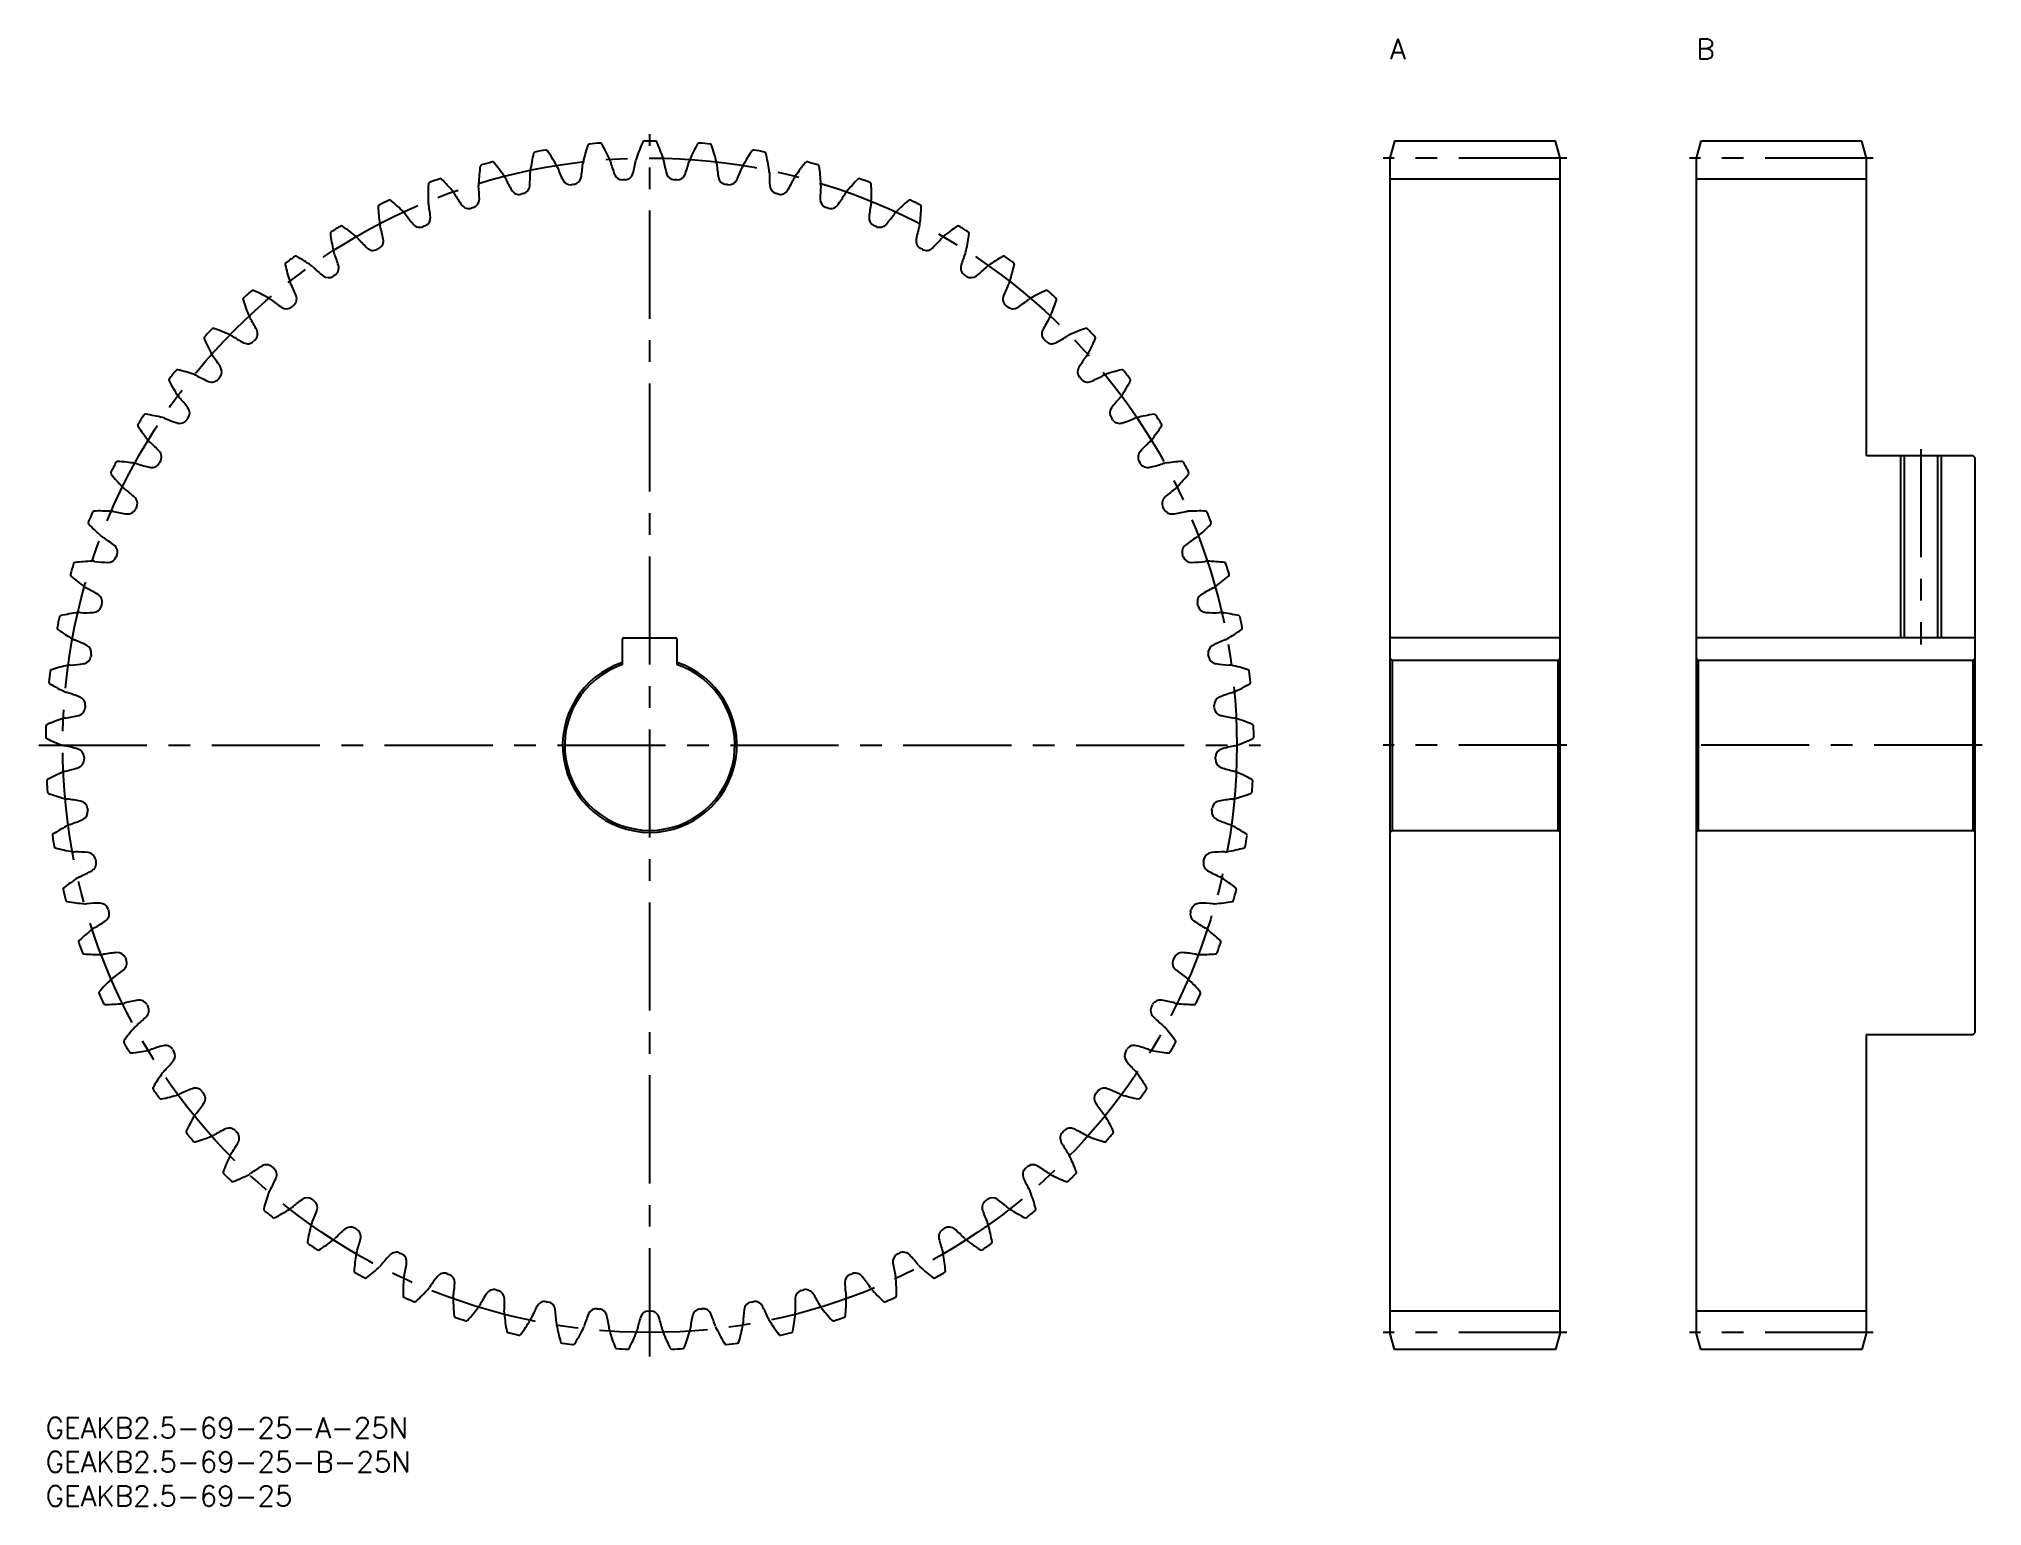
# Model space of a CAD drawing. Extents: x -1 to 284, y -13 to 202.
import ezdxf

# ---------------------------------------------------------------- set-up
doc = ezdxf.new("R2010")
doc.units = 0
doc.header["$LTSCALE"] = 0.5
doc.linetypes.add('CENTER', pattern=[50.8, 31.75, -6.35, 6.35, -6.35])
for name, color, linetype in [('MSM_CENTER', 1, 'CENTER'), ('MSM_CONTINUOUS', 7, 'CONTINUOUS'), ('MSM_NARROW', 5, 'CONTINUOUS'), ('MSM_PART_NUMBER', 7, 'CONTINUOUS')]:
    doc.layers.add(name, color=color, linetype=linetype)
doc.styles.get("Standard").update_dxf_attribs({"font": 'txt.shx', "height": 1, "bigfont": 'bigfont.shx'})

# ---------------------------------------------------------------- blocks, each defined once
blk = doc.blocks.new('*U2')
at = {"layer": 'MSM_PART_NUMBER'}
blk.add_text('GEAKB2.5-69-25-A-25N', height=3, dxfattribs=at).set_placement((0, -3))
blk = doc.blocks.new('*U3')
at = {"layer": 'MSM_PART_NUMBER'}
blk.add_text('GEAKB2.5-69-25-B-25N', height=3, dxfattribs=at).set_placement((0, -8))
blk = doc.blocks.new('*U4')
at = {"layer": 'MSM_PART_NUMBER'}
blk.add_text('GEAKB2.5-69-25', height=3, dxfattribs=at).set_placement((0, -13))
blk = doc.blocks.new('*U5')
at = {"layer": 'MSM_PART_NUMBER'}
blk.add_text('B', height=3, dxfattribs=at).set_placement((242.5, 199.5))
blk = doc.blocks.new('*U6')
at = {"layer": 'MSM_PART_NUMBER'}
blk.add_text('A', height=3, dxfattribs=at).set_placement((197.5, 199.5))

msp = doc.modelspace()

# ---------------------------------------------------------------- linework, layer by layer
at = {"layer": 'MSM_CENTER'}
for p, q in [((88.75, 9), (88.75, 188.5)), ((223.5, 185), (196.5, 185)), ((268.5, 185), (241.5, 185)), ((275.5, 142.25), (275.5, 113.55)), ((-1, 98.75), (178.5, 98.75)), ((223.5, 98.75), (196.5, 98.75)), ((284.5, 98.75), (241.5, 98.75)), ((223.5, 12.5), (196.5, 12.5)), ((268.5, 12.5), (241.5, 12.5))]:
    msp.add_line(p, q, dxfattribs=at)
msp.add_circle((88.75, 98.75), 86.25, dxfattribs=at)
at = {"layer": 'MSM_CONTINUOUS'}
for p, q in [((198.17, 187.5), (197.5, 185)), ((221.83, 187.5), (198.17, 187.5)), ((222.5, 185), (221.83, 187.5)), ((243.17, 187.5), (242.5, 185)), ((266.83, 187.5), (243.17, 187.5)), ((267.5, 185), (266.83, 187.5)), ((197.5, 185), (197.5, 12.5)), ((222.5, 12.5), (222.5, 185)), ((242.5, 185), (242.5, 12.5)), ((267.5, 141.25), (267.5, 185)), ((222.5, 181.88), (197.5, 181.88)), ((267.5, 181.88), (242.5, 181.88)), ((283.2, 141.25), (267.5, 141.25)), ((273.04, 141.25), (273.04, 114.55)), ((277.96, 141.25), (277.96, 114.55)), ((283.5, 140.95), (283.2, 141.25)), ((283.5, 56.55), (283.5, 140.95)), ((84.75, 110.59), (84.75, 114.35)), ((84.95, 114.55), (92.55, 114.55)), ((92.75, 114.35), (92.75, 110.59)), ((222.5, 114.55), (197.5, 114.55)), ((283.5, 114.55), (242.5, 114.55)), ((197.8, 111.25), (197.5, 111.55)), ((222.5, 111.55), (222.2, 111.25)), ((242.8, 111.25), (242.5, 111.55)), ((283.5, 111.55), (283.2, 111.25)), ((197.8, 111.25), (222.2, 111.25)), ((197.8, 111.25), (197.8, 86.25)), ((222.2, 86.25), (222.2, 111.25)), ((242.8, 111.25), (283.2, 111.25)), ((242.8, 111.25), (242.8, 86.25)), ((283.2, 86.25), (283.2, 111.25)), ((197.8, 86.25), (197.5, 85.95)), ((197.8, 86.25), (222.2, 86.25)), ((222.5, 85.95), (222.2, 86.25)), ((242.8, 86.25), (242.5, 85.95)), ((242.8, 86.25), (283.2, 86.25)), ((283.5, 85.95), (283.2, 86.25)), ((267.5, 12.5), (267.5, 56.25)), ((267.5, 56.25), (283.2, 56.25)), ((283.2, 56.25), (283.5, 56.55)), ((222.5, 15.62), (197.5, 15.62)), ((267.5, 15.62), (242.5, 15.62)), ((198.17, 10), (197.5, 12.5)), ((222.5, 12.5), (221.83, 10)), ((243.17, 10), (242.5, 12.5)), ((267.5, 12.5), (266.83, 10)), ((221.83, 10), (198.17, 10)), ((266.83, 10), (243.17, 10))]:
    msp.add_line(p, q, dxfattribs=at)
for centre, radius, start, end in [((98.52, 179.23), 27.6, 166.4546, 171.7391), ((71.93, 185.64), 0.25, 100.9585, 166.4546), ((88.75, 98.75), 88.75, 99.911, 100.9585), ((73.52, 185.93), 0.25, 34.4148, 99.911), ((50.95, 170.47), 27.6, 29.1304, 34.4149), ((105.79, 178.01), 27.6, 161.2373, 166.5217), ((79.9, 186.81), 0.25, 95.7411, 161.2373), ((88.75, 98.75), 88.75, 94.6936, 95.7411), ((81.51, 186.95), 0.25, 29.1975, 94.6936), ((57.63, 173.61), 27.6, 23.913, 29.1975), ((112.93, 176.13), 27.6, 156.0199, 161.3043), ((87.94, 187.25), 0.25, 90.5237, 156.0199), ((88.75, 98.75), 88.75, 89.4763, 90.5237), ((89.56, 187.25), 0.25, 23.98, 89.4763), ((64.57, 176.13), 27.6, 18.6957, 23.9801), ((119.87, 173.61), 27.6, 150.8025, 156.087), ((95.99, 186.95), 0.25, 85.3064, 150.8024), ((88.75, 98.75), 88.75, 84.2589, 85.3064), ((97.6, 186.81), 0.25, 18.7627, 84.2589), ((71.71, 178.01), 27.6, 13.4783, 18.7627), ((126.55, 170.47), 27.6, 145.5851, 150.8696), ((103.98, 185.93), 0.25, 80.089, 145.585), ((88.75, 98.75), 88.75, 79.0415, 80.089), ((105.57, 185.64), 0.25, 13.5452, 79.0415), ((78.98, 179.23), 27.6, 8.2609, 13.5454), ((91.16, 179.79), 27.6, 171.672, 176.9565), ((64.1, 183.75), 0.25, 106.1759, 171.672), ((88.75, 98.75), 88.75, 105.1284, 106.1759), ((65.65, 184.18), 0.25, 39.6323, 105.1285), ((44.59, 166.74), 27.6, 34.3478, 39.6323), ((48.18, 182.64), 23, 355.65, 0.5978), ((73.25, 182.9), 2.07, 171.7391, 180.64), ((73.25, 182.9), 2.07, 20.2296, 29.1304), ((96.77, 191.58), 23, 200.2718, 205.2196), ((55.98, 185.98), 23, 350.4326, 355.3804), ((80.97, 183.96), 2.07, 166.5217, 175.4226), ((80.97, 183.96), 2.07, 15.0122, 23.9131), ((105.18, 190.47), 23, 195.0544, 200.0022), ((85.08, 183.04), 1.25, 272.496, 345.2152), ((64.05, 188.6), 23, 345.2152, 350.163), ((88.75, 184.31), 2.07, 161.3043, 170.2052), ((88.75, 184.31), 2.07, 9.7948, 18.6957), ((113.45, 188.6), 23, 189.837, 194.7848), ((92.42, 183.04), 1.25, 194.7848, 267.504), ((72.32, 190.47), 23, 339.9978, 344.9456), ((96.53, 183.96), 2.07, 156.0869, 164.9878), ((96.53, 183.96), 2.07, 4.5774, 13.4783), ((121.52, 185.98), 23, 184.6196, 189.5674), ((80.73, 191.58), 23, 334.7804, 339.7282), ((104.25, 182.9), 2.07, 150.8695, 159.7704), ((104.25, 182.9), 2.07, 359.36, 8.2609), ((129.32, 182.64), 23, 179.4022, 184.35), ((132.91, 166.74), 27.6, 140.3677, 145.6522), ((111.85, 184.18), 0.25, 74.8716, 140.3677), ((88.75, 98.75), 88.75, 73.8241, 74.8716), ((113.4, 183.75), 0.25, 8.328, 73.8241), ((86.34, 179.79), 27.6, 3.0435, 8.328), ((83.78, 179.67), 27.6, 176.8894, 182.1739), ((56.47, 181.15), 0.25, 111.3933, 176.8894), ((88.75, 98.75), 88.75, 110.3458, 111.3933), ((57.98, 181.73), 0.25, 44.8497, 110.3458), ((38.59, 162.44), 27.6, 39.5652, 44.8497), ((58.27, 178.7), 2.07, 30.6643, 39.5652), ((65.67, 181.14), 2.07, 176.9565, 185.8574), ((40.72, 178.6), 23, 0.8674, 5.8152), ((65.67, 181.14), 2.07, 25.447, 34.3478), ((88.3, 191.93), 23, 205.4891, 210.437), ((69.55, 180.91), 1.25, 210.437, 283.1562), ((69.87, 180.99), 1.25, 282.9308, 355.65), ((77.1, 182.32), 1.25, 205.2196, 277.9388), ((88.75, 98.75), 83.13, 97.7134, 97.9388), ((77.43, 182.36), 1.25, 277.7134, 350.4326), ((84.74, 183.03), 1.25, 200.0022, 272.7214), ((88.75, 98.75), 83.13, 92.496, 92.7214), ((88.75, 98.75), 83.13, 87.2786, 87.504), ((92.76, 183.03), 1.25, 267.2786, 339.9978), ((100.07, 182.36), 1.25, 189.5674, 262.2866), ((88.75, 98.75), 83.13, 82.0612, 82.2866), ((100.4, 182.32), 1.25, 262.0612, 334.7804), ((107.63, 180.99), 1.25, 184.35, 257.0693), ((107.95, 180.91), 1.25, 256.8438, 329.563), ((89.2, 191.93), 23, 329.563, 334.5109), ((111.83, 181.14), 2.07, 145.6522, 154.553), ((136.78, 178.6), 23, 174.1848, 179.1326), ((111.83, 181.14), 2.07, 354.1426, 3.0435), ((119.23, 178.7), 2.07, 140.4348, 149.3357), ((138.91, 162.44), 27.6, 135.1503, 140.4348), ((119.52, 181.73), 0.25, 69.6542, 135.1503), ((88.75, 98.75), 88.75, 68.6067, 69.6542), ((121.03, 181.15), 0.25, 3.1106, 68.6068), ((93.72, 179.67), 27.6, 357.8261, 3.1106), ((49.11, 177.88), 0.25, 116.6107, 182.1068), ((76.44, 178.88), 27.6, 182.1068, 187.3913), ((88.75, 98.75), 88.75, 115.5632, 116.6107), ((50.56, 178.59), 0.25, 50.067, 115.5632), ((33.01, 157.61), 27.6, 44.7826, 50.0671), ((51.12, 175.6), 2.07, 35.8817, 44.7826), ((58.27, 178.7), 2.07, 182.1739, 191.0748), ((33.66, 173.9), 23, 6.0848, 11.0326), ((79.83, 191.5), 23, 210.7065, 215.6544), ((62.15, 178.82), 1.25, 215.6543, 288.3736), ((88.75, 98.75), 83.13, 108.1481, 108.3736), ((62.47, 178.93), 1.25, 288.1481, 0.8674), ((88.75, 98.75), 83.13, 102.9307, 103.1562), ((88.75, 98.75), 83.13, 76.8438, 77.0693), ((115.03, 178.93), 1.25, 179.1326, 251.8519), ((88.75, 98.75), 83.13, 71.6264, 71.8519), ((115.35, 178.82), 1.25, 251.6264, 324.3456), ((97.67, 191.5), 23, 324.3456, 329.2935), ((143.84, 173.9), 23, 168.9674, 173.9152), ((119.23, 178.7), 2.07, 348.9252, 357.8261), ((126.38, 175.6), 2.07, 135.2174, 144.1183), ((144.49, 157.61), 27.6, 129.9329, 135.2174), ((126.94, 178.59), 0.25, 64.4368, 129.9329), ((88.75, 98.75), 88.75, 63.3893, 64.4368), ((101.06, 178.88), 27.6, 352.6087, 357.8932), ((128.39, 177.88), 0.25, 357.8932, 63.3894), ((42.08, 173.94), 0.25, 121.8281, 187.3242), ((88.75, 98.75), 88.75, 120.7806, 121.8281), ((43.46, 174.78), 0.25, 55.2845, 120.7806), ((27.88, 152.3), 27.6, 50, 55.2845), ((51.12, 175.6), 2.07, 187.3913, 196.2922), ((27.05, 168.58), 23, 11.3022, 16.25), ((71.43, 190.31), 23, 215.9239, 220.8717), ((54.98, 176.07), 1.25, 220.8717, 293.591), ((88.75, 98.75), 83.13, 113.3655, 113.591), ((55.29, 176.21), 1.25, 293.3655, 6.0848), ((122.21, 176.21), 1.25, 173.9152, 246.6345), ((88.75, 98.75), 83.13, 66.409, 66.6345), ((122.52, 176.07), 1.25, 246.409, 319.1283), ((106.07, 190.31), 23, 319.1283, 324.0761), ((150.45, 168.58), 23, 163.75, 168.6978), ((126.38, 175.6), 2.07, 343.7078, 352.6087), ((149.62, 152.3), 27.6, 124.7155, 130), ((134.04, 174.78), 0.25, 59.2194, 124.7155), ((88.75, 98.75), 88.75, 58.1719, 59.2194), ((135.42, 173.94), 0.25, 352.6758, 58.172), ((69.2, 177.43), 27.6, 187.3242, 192.6087), ((44.29, 171.86), 2.07, 192.6087, 201.5096), ((44.29, 171.86), 2.07, 41.0991, 50), ((63.18, 188.35), 23, 221.1413, 226.0891), ((48.09, 172.68), 1.25, 226.0891, 298.8084), ((88.75, 98.75), 83.13, 118.5829, 118.8084), ((48.38, 172.84), 1.25, 298.5829, 11.3021), ((129.12, 172.84), 1.25, 168.6978, 241.4171), ((88.75, 98.75), 83.13, 61.1916, 61.4171), ((129.41, 172.68), 1.25, 241.1916, 313.9108), ((114.32, 188.35), 23, 313.9109, 318.8587), ((133.21, 171.86), 2.07, 130, 138.9009), ((133.21, 171.86), 2.07, 338.4904, 347.3913), ((108.3, 177.43), 27.6, 347.3913, 352.6758), ((35.43, 169.39), 0.25, 127.0455, 192.5416), ((62.13, 175.33), 27.6, 192.5416, 197.8261), ((88.75, 98.75), 88.75, 125.998, 127.0455), ((36.73, 170.35), 0.25, 60.5019, 125.998), ((23.27, 146.55), 27.6, 55.2174, 60.5019), ((37.83, 167.51), 2.07, 46.3165, 55.2174), ((55.13, 185.65), 23, 226.3587, 231.3065), ((20.96, 162.68), 23, 16.5196, 21.4674), ((41.81, 168.86), 1.25, 303.8003, 16.5195), ((135.69, 168.86), 1.25, 163.4805, 236.1997), ((156.54, 162.68), 23, 158.5326, 163.4804), ((122.37, 185.65), 23, 308.6935, 313.6413), ((139.67, 167.51), 2.07, 124.7826, 133.6835), ((154.23, 146.55), 27.6, 119.4981, 124.7826), ((140.77, 170.35), 0.25, 54.002, 119.4982), ((88.75, 98.75), 88.75, 52.9545, 54.002), ((115.37, 175.33), 27.6, 342.1739, 347.4584), ((142.07, 169.39), 0.25, 347.4584, 52.9546), ((37.83, 167.51), 2.07, 197.8261, 206.727), ((15.43, 156.25), 23, 21.7369, 26.6848), ((41.54, 168.68), 1.25, 231.3065, 304.0258), ((88.75, 98.75), 83.13, 123.8003, 124.0258), ((88.75, 98.75), 83.13, 55.9742, 56.1997), ((135.96, 168.68), 1.25, 235.9742, 308.6935), ((162.07, 156.25), 23, 153.3152, 158.2631), ((139.67, 167.51), 2.07, 333.273, 342.1739), ((29.23, 164.25), 0.25, 132.2629, 197.759), ((55.28, 172.59), 27.6, 197.759, 203.0435), ((88.75, 98.75), 88.75, 131.2154, 132.2629), ((30.44, 165.32), 0.25, 65.7193, 131.2154), ((19.19, 140.39), 27.6, 60.4348, 65.7193), ((31.79, 162.6), 2.07, 51.5339, 60.4348), ((47.37, 182.24), 23, 231.5761, 236.5239), ((35.37, 164.1), 1.25, 236.5239, 309.2432), ((88.75, 98.75), 83.13, 129.0177, 129.2432), ((35.63, 164.31), 1.25, 309.0177, 21.7369), ((141.87, 164.31), 1.25, 158.2631, 230.9823), ((88.75, 98.75), 83.13, 50.7568, 50.9823), ((142.13, 164.1), 1.25, 230.7568, 303.4761), ((130.13, 182.24), 23, 303.4761, 308.4239), ((145.71, 162.6), 2.07, 119.5652, 128.4661), ((158.31, 140.39), 27.6, 114.2807, 119.5652), ((147.06, 165.32), 0.25, 48.7846, 114.2808), ((88.75, 98.75), 88.75, 47.7371, 48.7846), ((122.22, 172.59), 27.6, 336.9565, 342.241), ((148.27, 164.25), 0.25, 342.241, 47.7372), ((88.75, 98.75), 88.75, 136.4328, 137.4803), ((24.63, 159.74), 0.25, 70.9367, 136.4328), ((15.69, 133.89), 27.6, 65.6522, 70.9367), ((31.79, 162.6), 2.07, 203.0435, 211.9443), ((10.5, 149.34), 23, 26.9543, 31.9022), ((167, 149.34), 23, 148.0978, 153.0457), ((145.71, 162.6), 2.07, 328.0557, 336.9565), ((161.81, 133.89), 27.6, 109.0633, 114.3478), ((152.87, 159.74), 0.25, 43.5672, 109.0634), ((88.75, 98.75), 88.75, 42.5197, 43.5672), ((23.52, 158.56), 0.25, 137.4803, 202.9764), ((48.7, 169.24), 27.6, 202.9764, 208.2609), ((26.22, 157.15), 2.07, 56.7513, 65.6522), ((39.95, 178.13), 23, 236.7935, 241.7413), ((29.65, 158.97), 1.25, 241.7413, 314.4606), ((88.75, 98.75), 83.13, 134.2351, 134.4606), ((29.89, 159.2), 1.25, 314.2351, 26.9543), ((147.61, 159.2), 1.25, 153.0457, 225.7649), ((88.75, 98.75), 83.13, 45.5394, 45.7649), ((147.85, 158.97), 1.25, 225.5394, 298.2587), ((137.55, 178.13), 23, 298.2587, 303.2065), ((151.28, 157.15), 2.07, 114.3478, 123.2487), ((128.8, 169.24), 27.6, 331.7391, 337.0236), ((153.98, 158.56), 0.25, 337.0236, 42.5198), ((26.22, 157.15), 2.07, 208.2609, 217.1617), ((6.23, 142.02), 23, 32.1717, 37.1196), ((24.64, 153.6), 1.25, 319.4525, 32.1717), ((152.86, 153.6), 1.25, 147.8283, 220.5475), ((171.27, 142.02), 23, 142.8804, 147.8283), ((151.28, 157.15), 2.07, 322.8383, 331.7391), ((18.35, 152.38), 0.25, 142.6977, 208.1938), ((42.46, 165.3), 27.6, 208.1938, 213.4783), ((88.75, 98.75), 88.75, 141.6502, 142.6977), ((19.35, 153.66), 0.25, 76.1541, 141.6502), ((12.8, 127.11), 27.6, 70.8696, 76.1541), ((21.17, 151.22), 2.07, 61.9687, 70.8696), ((32.93, 173.36), 23, 242.0109, 246.9587), ((24.42, 153.35), 1.25, 246.9587, 319.6779), ((88.75, 98.75), 83.13, 139.4525, 139.6779), ((88.75, 98.75), 83.13, 40.3221, 40.5475), ((153.08, 153.35), 1.25, 220.3221, 293.0413), ((144.57, 173.36), 23, 293.0413, 297.9891), ((156.33, 151.22), 2.07, 109.1304, 118.0313), ((164.7, 127.11), 27.6, 103.8459, 109.1304), ((135.04, 165.3), 27.6, 326.5217, 331.8062), ((158.15, 153.66), 0.25, 38.3498, 103.846), ((88.75, 98.75), 88.75, 37.3023, 38.3498), ((159.15, 152.38), 0.25, 331.8062, 37.3024), ((21.17, 151.22), 2.07, 213.4783, 222.3791), ((2.63, 134.34), 23, 37.3891, 42.3369), ((174.87, 134.34), 23, 137.6631, 142.6109), ((156.33, 151.22), 2.07, 317.6209, 326.5218), ((13.77, 145.76), 0.25, 147.915, 213.4112), ((88.75, 98.75), 88.75, 146.8676, 147.915), ((36.6, 160.82), 27.6, 213.4112, 218.6957), ((14.64, 147.12), 0.25, 81.3714, 146.8676), ((10.54, 120.08), 27.6, 76.087, 81.3714), ((16.67, 144.86), 2.07, 67.1861, 76.087), ((26.38, 167.98), 23, 247.2283, 252.1761), ((19.72, 147.27), 1.25, 252.1761, 324.8953), ((88.75, 98.75), 83.13, 144.6699, 144.8953), ((19.91, 147.54), 1.25, 324.6699, 37.3891), ((157.59, 147.54), 1.25, 142.6109, 215.3301), ((88.75, 98.75), 83.13, 35.1047, 35.3301), ((157.78, 147.27), 1.25, 215.1047, 287.8239), ((151.12, 167.98), 23, 287.8239, 292.7717), ((160.83, 144.86), 2.07, 103.913, 112.8139), ((166.96, 120.08), 27.6, 98.6286, 103.913), ((140.9, 160.82), 27.6, 321.3043, 326.5888), ((162.86, 147.12), 0.25, 33.1324, 98.6286), ((88.75, 98.75), 88.75, 32.085, 33.1324), ((163.73, 145.76), 0.25, 326.5888, 32.085), ((16.67, 144.86), 2.07, 218.6957, 227.5965), ((-0.25, 126.36), 23, 42.6065, 47.5543), ((177.75, 126.36), 23, 132.4457, 137.3935), ((160.83, 144.86), 2.07, 312.4035, 321.3044), ((88.75, 98.75), 88.75, 152.085, 153.1324), ((10.55, 140.18), 0.25, 86.5888, 152.085), ((8.92, 112.88), 27.6, 81.3043, 86.5888), ((12.78, 138.11), 2.07, 72.4035, 81.3044), ((20.34, 162.02), 23, 252.4457, 257.3935), ((15.6, 140.79), 1.25, 257.3935, 330.1127), ((15.76, 141.08), 1.25, 329.8873, 42.6065), ((88.75, 98.75), 83.13, 149.8873, 150.1127), ((161.74, 141.08), 1.25, 137.3935, 210.1127), ((88.75, 98.75), 83.13, 29.8873, 30.1127), ((161.9, 140.79), 1.25, 209.8873, 282.6065), ((157.16, 162.02), 23, 282.6065, 287.5543), ((164.72, 138.11), 2.07, 98.6956, 107.5965), ((168.58, 112.88), 27.6, 93.4112, 98.6957), ((166.95, 140.18), 0.25, 27.915, 93.4112), ((88.75, 98.75), 88.75, 26.8676, 27.915), ((9.8, 138.75), 0.25, 153.1324, 218.6286), ((31.17, 155.82), 27.6, 218.6286, 223.913), ((146.33, 155.82), 27.6, 316.087, 321.3714), ((167.7, 138.75), 0.25, 321.3713, 26.8676), ((12.78, 138.11), 2.07, 223.913, 232.8139), ((-2.39, 118.15), 23, 47.8239, 52.7717), ((12.22, 134.27), 1.25, 335.1047, 47.8239), ((165.28, 134.27), 1.25, 132.1761, 204.8953), ((179.89, 118.15), 23, 127.2283, 132.1761), ((164.72, 138.11), 2.07, 307.1861, 316.087), ((6.49, 131.4), 0.25, 158.3498, 223.8459), ((88.75, 98.75), 88.75, 157.3023, 158.3498), ((7.1, 132.9), 0.25, 91.8062, 157.3024), ((7.97, 105.56), 27.6, 86.5217, 91.8062), ((9.51, 131.04), 2.07, 77.6209, 86.5218), ((14.87, 155.54), 23, 257.6631, 262.6109), ((12.08, 133.97), 1.25, 262.6109, 335.3301), ((88.75, 98.75), 83.13, 155.1047, 155.3301), ((88.75, 98.75), 83.13, 24.6699, 24.8953), ((165.42, 133.97), 1.25, 204.6699, 277.3891), ((162.63, 155.54), 23, 277.3891, 282.3369), ((167.99, 131.04), 2.07, 93.4782, 102.3791), ((169.53, 105.56), 27.6, 88.1938, 93.4783), ((170.4, 132.9), 0.25, 22.6977, 88.1938), ((88.75, 98.75), 88.75, 21.6502, 22.6977), ((171.01, 131.4), 0.25, 316.1541, 21.6502), ((26.22, 150.35), 27.6, 223.8459, 229.1304), ((9.51, 131.04), 2.07, 229.1304, 238.0313), ((-3.77, 109.78), 23, 53.0413, 57.9891), ((181.27, 109.78), 23, 122.0109, 126.9587), ((167.99, 131.04), 2.07, 301.9687, 310.8696), ((151.28, 150.35), 27.6, 310.8696, 316.1541), ((7.68, 98.19), 27.6, 91.7391, 97.0236), ((6.91, 123.7), 2.07, 82.8383, 91.7391), ((10.02, 148.58), 23, 262.8804, 267.8283), ((9.19, 126.85), 1.25, 267.8283, 340.5475), ((9.3, 127.16), 1.25, 340.3221, 53.0413), ((88.75, 98.75), 83.13, 160.3221, 160.5475), ((168.2, 127.16), 1.25, 126.9587, 199.6779), ((88.75, 98.75), 83.13, 19.4525, 19.6779), ((168.31, 126.85), 1.25, 199.4525, 272.1717), ((167.48, 148.58), 23, 272.1717, 277.1196), ((170.59, 123.7), 2.07, 88.2609, 97.1617), ((169.82, 98.19), 27.6, 82.9764, 88.2609), ((3.87, 123.79), 0.25, 163.5672, 229.0633), ((88.75, 98.75), 88.75, 162.5197, 163.5672), ((21.79, 144.45), 27.6, 229.0633, 234.3478), ((4.34, 125.33), 0.25, 97.0236, 162.5198), ((155.71, 144.45), 27.6, 305.6522, 310.9367), ((173.16, 125.33), 0.25, 17.4803, 82.9764), ((88.75, 98.75), 88.75, 16.4328, 17.4803), ((173.63, 123.79), 0.25, 310.9367, 16.4328), ((6.91, 123.7), 2.07, 234.3478, 243.2487), ((-4.39, 101.32), 23, 58.2587, 63.2065), ((7.05, 119.82), 1.25, 345.5394, 58.2587), ((170.45, 119.82), 1.25, 121.7413, 194.4606), ((181.89, 101.32), 23, 116.7935, 121.7413), ((170.59, 123.7), 2.07, 296.7513, 305.6522), ((88.75, 98.75), 88.75, 167.7371, 168.7846), ((2.27, 117.55), 0.25, 102.241, 167.7372), ((8.07, 90.82), 27.6, 96.9565, 102.241), ((4.98, 116.16), 2.07, 88.0557, 96.9565), ((5.81, 141.22), 23, 268.0978, 273.0457), ((6.97, 119.5), 1.25, 273.0457, 345.7649), ((88.75, 98.75), 83.13, 165.5394, 165.7649), ((88.75, 98.75), 83.13, 14.2351, 14.4606), ((170.53, 119.5), 1.25, 194.2351, 266.9543), ((171.69, 141.22), 23, 266.9543, 271.9022), ((172.52, 116.16), 2.07, 83.0435, 91.9443), ((169.43, 90.82), 27.6, 77.759, 83.0435), ((175.23, 117.55), 0.25, 12.2629, 77.759), ((88.75, 98.75), 88.75, 11.2154, 12.2629), ((1.94, 115.96), 0.25, 168.7846, 234.2807), ((17.91, 138.17), 27.6, 234.2807, 239.5652), ((4.98, 116.16), 2.07, 239.5652, 248.4661), ((-4.24, 92.84), 23, 63.4761, 68.4239), ((84.95, 114.35), 0.2, 90, 180), ((92.55, 114.35), 0.2, 0, 90), ((181.74, 92.84), 23, 111.5761, 116.5239), ((172.52, 116.16), 2.07, 291.5339, 300.4348), ((159.59, 138.17), 27.6, 300.4348, 305.7193), ((175.56, 115.96), 0.25, 305.7193, 11.2154), ((5.42, 111.97), 1.25, 278.2631, 350.9823), ((5.47, 112.3), 1.25, 350.7568, 63.4761), ((88.75, 98.75), 83.13, 170.7568, 170.9823), ((172.03, 112.3), 1.25, 116.5239, 189.2432), ((88.75, 98.75), 83.13, 9.0177, 9.2432), ((172.08, 111.97), 1.25, 189.0177, 261.7369), ((88.75, 98.75), 88.75, 172.9545, 174.002), ((0.92, 109.61), 0.25, 107.4584, 172.9545), ((9.12, 83.52), 27.6, 102.1739, 107.4584), ((3.74, 108.47), 2.07, 93.273, 102.1739), ((2.29, 133.5), 23, 273.3152, 278.2631), ((88.75, 98.75), 12.8, 108.21, 71.79), ((88.75, 98.75), 12.5, 108.6629, 71.3371), ((175.21, 133.5), 23, 261.7369, 266.6848), ((173.76, 108.47), 2.07, 77.8261, 86.727), ((168.38, 83.52), 27.6, 72.5416, 77.8261), ((176.58, 109.61), 0.25, 7.0455, 72.5416), ((88.75, 98.75), 88.75, 5.998, 7.0455), ((0.73, 108), 0.25, 174.002, 239.4981), ((14.62, 131.56), 27.6, 239.4981, 244.7826), ((3.74, 108.47), 2.07, 244.7826, 253.6835), ((-3.32, 84.41), 23, 68.6935, 73.6413), ((4.58, 104.67), 1.25, 355.9742, 68.6935), ((172.92, 104.67), 1.25, 111.3065, 184.0258), ((180.82, 84.41), 23, 106.3587, 111.3065), ((173.76, 108.47), 2.07, 286.3165, 295.2174), ((162.88, 131.56), 27.6, 295.2174, 300.5019), ((176.77, 108), 0.25, 300.5019, 5.9981), ((-0.51, 125.49), 23, 278.5326, 283.4804), ((4.56, 104.34), 1.25, 283.4805, 356.1997), ((88.75, 98.75), 83.13, 175.9742, 176.1997), ((88.75, 98.75), 83.13, 3.8003, 4.0258), ((172.94, 104.34), 1.25, 183.8003, 256.5195), ((178.01, 125.49), 23, 256.5196, 261.4674), ((88.75, 98.75), 88.75, 178.1719, 179.2194), ((0.26, 99.96), 0.25, 179.2194, 244.7155), ((0.3, 101.57), 0.25, 112.6758, 178.1719), ((10.84, 76.34), 27.6, 107.3913, 112.6758), ((3.21, 100.7), 2.07, 98.4904, 107.3913), ((174.29, 100.7), 2.07, 72.6087, 81.5096), ((166.66, 76.34), 27.6, 67.3242, 72.6087), ((177.2, 101.57), 0.25, 1.8281, 67.3242), ((177.24, 99.96), 0.25, 295.2844, 0.7807), ((88.75, 98.75), 88.75, 0.7806, 1.8281), ((11.94, 124.69), 27.6, 244.7155, 250), ((3.21, 100.7), 2.07, 250, 258.9009), ((-1.63, 76.1), 23, 73.9109, 78.8587), ((4.39, 97), 1.25, 1.1916, 73.9108), ((173.11, 97), 1.25, 106.0892, 178.8084), ((179.13, 76.1), 23, 101.1413, 106.0891), ((174.29, 100.7), 2.07, 281.0991, 290), ((165.56, 124.69), 27.6, 290, 295.2845), ((13.2, 69.35), 27.6, 112.6087, 117.8932), ((3.39, 92.91), 2.07, 103.7078, 112.6087), ((-2.57, 117.27), 23, 283.75, 288.6978), ((4.4, 96.66), 1.25, 288.6978, 1.4171), ((88.75, 98.75), 83.13, 181.1916, 181.4171), ((88.75, 98.75), 83.13, 358.5829, 358.8084), ((173.1, 96.66), 1.25, 178.5829, 251.3021), ((180.07, 117.27), 23, 251.3022, 256.25), ((174.11, 92.91), 2.07, 67.3913, 76.2922), ((164.3, 69.35), 27.6, 62.1068, 67.3913), ((0.4, 93.52), 0.25, 117.8932, 183.3893), ((88.75, 98.75), 88.75, 183.3893, 184.4368), ((0.52, 91.9), 0.25, 184.4368, 249.9329), ((9.9, 117.59), 27.6, 249.9329, 255.2174), ((167.6, 117.59), 27.6, 284.7826, 290.0671), ((176.98, 91.9), 0.25, 290.0671, 355.5633), ((177.1, 93.52), 0.25, 356.6107, 62.1068), ((88.75, 98.75), 88.75, 355.5632, 356.6107), ((3.39, 92.91), 2.07, 255.2174, 264.1183), ((0.8, 67.97), 23, 79.1283, 84.0761), ((4.9, 89.33), 1.25, 6.409, 79.1282), ((4.94, 89), 1.25, 293.9152, 6.6345), ((88.75, 98.75), 83.13, 186.409, 186.6345), ((172.56, 89), 1.25, 173.3655, 246.0848), ((88.75, 98.75), 83.13, 353.3655, 353.591), ((172.6, 89.33), 1.25, 100.8718, 173.591), ((176.7, 67.97), 23, 95.9239, 100.8717), ((174.11, 92.91), 2.07, 275.8817, 284.7826), ((1.25, 85.51), 0.25, 123.1106, 188.6067), ((16.19, 62.6), 27.6, 117.8261, 123.1106), ((4.27, 85.17), 2.07, 108.9252, 117.8261), ((-3.88, 108.88), 23, 288.9674, 293.9152), ((181.38, 108.88), 23, 246.0848, 251.0326), ((173.23, 85.17), 2.07, 62.1739, 71.0748), ((161.31, 62.6), 27.6, 56.8894, 62.1739), ((176.25, 85.51), 0.25, 351.3933, 56.8895), ((88.75, 98.75), 88.75, 188.6067, 189.6542), ((1.5, 83.91), 0.25, 189.6542, 255.1503), ((8.51, 110.35), 27.6, 255.1503, 260.4348), ((4.27, 85.17), 2.07, 260.4348, 269.3357), ((3.96, 60.1), 23, 84.3456, 89.2935), ((6.11, 81.75), 1.25, 11.6264, 84.3456), ((171.39, 81.75), 1.25, 95.6544, 168.3736), ((173.54, 60.1), 23, 90.7065, 95.6544), ((173.23, 85.17), 2.07, 270.6643, 279.5652), ((168.99, 110.35), 27.6, 279.5652, 284.8497), ((176, 83.91), 0.25, 284.8497, 350.3459), ((88.75, 98.75), 88.75, 350.3458, 351.3933), ((-4.41, 100.42), 23, 294.1848, 299.1326), ((6.17, 81.42), 1.25, 299.1326, 11.8519), ((88.75, 98.75), 83.13, 191.6264, 191.8519), ((171.33, 81.42), 1.25, 168.1481, 240.8674), ((88.75, 98.75), 83.13, 348.1481, 348.3736), ((181.91, 100.42), 23, 240.8674, 245.8152), ((2.81, 77.6), 0.25, 128.328, 193.8241), ((88.75, 98.75), 88.75, 193.8241, 194.8716), ((19.77, 56.15), 27.6, 123.0435, 128.328), ((5.86, 77.55), 2.07, 114.1426, 123.0435), ((171.64, 77.55), 2.07, 56.9565, 65.8574), ((157.73, 56.15), 27.6, 51.672, 56.9565), ((88.75, 98.75), 88.75, 345.1284, 346.1759), ((174.69, 77.6), 0.25, 346.1759, 51.6721), ((3.21, 76.04), 0.25, 194.8716, 260.3677), ((7.79, 103), 27.6, 260.3677, 265.6522), ((5.86, 77.55), 2.07, 265.6522, 274.553), ((7.83, 52.55), 23, 89.563, 94.5109), ((7.99, 74.3), 1.25, 16.8438, 89.563), ((8.09, 73.98), 1.25, 304.35, 17.0693), ((88.75, 98.75), 83.13, 196.8438, 197.0693), ((169.41, 73.98), 1.25, 162.9307, 235.65), ((88.75, 98.75), 83.13, 342.9307, 343.1562), ((169.51, 74.3), 1.25, 90.437, 163.1562), ((169.67, 52.55), 23, 85.4891, 90.437), ((171.64, 77.55), 2.07, 265.447, 274.3478), ((169.71, 103), 27.6, 274.3478, 279.6323), ((174.29, 76.04), 0.25, 279.6323, 345.1285), ((23.93, 50.05), 27.6, 128.2609, 133.5454), ((8.13, 70.1), 2.07, 119.36, 128.2609), ((-4.18, 91.94), 23, 299.4022, 304.35), ((181.68, 91.94), 23, 235.65, 240.5978), ((169.37, 70.1), 2.07, 51.7391, 60.64), ((153.57, 50.05), 27.6, 46.4546, 51.7391), ((5.09, 69.88), 0.25, 133.5454, 199.0415), ((88.75, 98.75), 88.75, 199.0415, 200.089), ((88.75, 98.75), 88.75, 339.911, 340.9585), ((172.41, 69.88), 0.25, 340.9585, 46.4546), ((5.63, 68.35), 0.25, 200.089, 265.5851), ((7.74, 95.62), 27.6, 265.5851, 270.8696), ((8.13, 70.1), 2.07, 270.8696, 279.7704), ((12.37, 45.38), 23, 94.7804, 99.7282), ((-3.18, 83.52), 23, 304.6196, 309.5674), ((10.55, 67.06), 1.25, 22.0612, 94.7804), ((10.68, 66.75), 1.25, 309.5674, 22.2866), ((88.75, 98.75), 83.13, 202.0612, 202.2866), ((166.82, 66.75), 1.25, 157.7134, 230.4326), ((88.75, 98.75), 83.13, 337.7134, 337.9388), ((166.95, 67.06), 1.25, 85.2196, 157.9388), ((180.68, 83.52), 23, 230.4326, 235.3804), ((165.13, 45.38), 23, 80.2718, 85.2196), ((169.37, 70.1), 2.07, 260.2296, 269.1304), ((169.76, 95.62), 27.6, 269.1304, 274.4149), ((171.87, 68.35), 0.25, 274.4149, 339.9111), ((28.63, 44.36), 27.6, 133.4783, 138.7627), ((11.07, 62.88), 2.07, 124.5774, 133.4783), ((166.43, 62.88), 2.07, 46.5217, 55.4226), ((148.87, 44.36), 27.6, 41.2373, 46.5217), ((8.06, 62.39), 0.25, 138.7629, 204.2589), ((88.75, 98.75), 88.75, 204.2589, 205.3064), ((8.74, 60.92), 0.25, 205.3064, 270.8025), ((8.36, 88.27), 27.6, 270.8025, 276.087), ((11.07, 62.88), 2.07, 276.087, 284.9878), ((17.53, 38.66), 23, 99.9978, 104.9456), ((13.76, 60.08), 1.25, 27.2786, 99.9978), ((13.91, 59.78), 1.25, 314.7848, 27.504), ((88.75, 98.75), 83.13, 207.2786, 207.504), ((163.59, 59.78), 1.25, 152.496, 225.2152), ((88.75, 98.75), 83.13, 332.496, 332.7214), ((163.74, 60.08), 1.25, 80.0022, 152.7214), ((159.97, 38.66), 23, 75.0544, 80.0022), ((166.43, 62.88), 2.07, 255.0122, 263.9131), ((169.14, 88.27), 27.6, 263.913, 269.1975), ((168.76, 60.92), 0.25, 269.1975, 334.6937), ((88.75, 98.75), 88.75, 334.6936, 335.7411), ((169.44, 62.39), 0.25, 335.7411, 41.2372), ((33.83, 39.12), 27.6, 138.6957, 143.9801), ((14.65, 55.97), 2.07, 129.7948, 138.6957), ((-1.41, 75.22), 23, 309.837, 314.7848), ((178.91, 75.22), 23, 225.2152, 230.163), ((162.85, 55.97), 2.07, 41.3043, 50.2052), ((143.67, 39.12), 27.6, 36.0199, 41.3043), ((11.71, 55.2), 0.25, 143.9801, 209.4762), ((88.75, 98.75), 88.75, 209.4763, 210.5237), ((23.29, 32.43), 23, 105.2152, 110.163), ((17.59, 53.42), 1.25, 32.496, 105.2152), ((159.91, 53.42), 1.25, 74.7848, 147.504), ((154.21, 32.43), 23, 69.837, 74.7848), ((88.75, 98.75), 88.75, 329.4763, 330.5237), ((165.79, 55.2), 0.25, 330.5237, 36.0198), ((12.51, 53.8), 0.25, 210.5237, 276.0199), ((9.65, 81), 27.6, 276.0199, 281.3043), ((14.65, 55.97), 2.07, 281.3043, 290.2052), ((1.1, 67.12), 23, 315.0544, 320.0022), ((88.75, 98.75), 83.13, 212.496, 212.7214), ((17.76, 53.14), 1.25, 320.0022, 32.7214), ((159.74, 53.14), 1.25, 147.2786, 219.9978), ((88.75, 98.75), 83.13, 327.2786, 327.504), ((176.4, 67.12), 23, 219.9978, 224.9456), ((162.85, 55.97), 2.07, 249.7948, 258.6957), ((167.85, 81), 27.6, 258.6957, 263.9801), ((164.99, 53.8), 0.25, 263.9801, 329.4763), ((39.48, 34.37), 27.6, 143.913, 149.1975), ((18.85, 49.41), 2.07, 135.0122, 143.9131), ((158.65, 49.41), 2.07, 36.0869, 44.9878), ((138.02, 34.37), 27.6, 30.8025, 36.087), ((15.98, 48.38), 0.25, 149.1975, 214.6937), ((88.75, 98.75), 88.75, 214.6936, 215.7411), ((16.92, 47.06), 0.25, 215.7411, 281.2372), ((11.59, 73.88), 27.6, 281.2373, 286.5217), ((18.85, 49.41), 2.07, 286.5217, 295.4226), ((29.6, 26.76), 23, 110.4326, 115.3804), ((22, 47.14), 1.25, 37.7134, 110.4326), ((4.34, 59.28), 23, 320.2718, 325.2196), ((88.75, 98.75), 83.13, 217.7134, 217.9388), ((22.21, 46.87), 1.25, 325.2196, 37.9388), ((155.29, 46.87), 1.25, 142.0612, 214.7804), ((173.16, 59.28), 23, 214.7804, 219.7282), ((88.75, 98.75), 83.13, 322.0612, 322.2866), ((155.5, 47.14), 1.25, 69.5674, 142.2866), ((147.9, 26.76), 23, 64.6196, 69.5674), ((158.65, 49.41), 2.07, 244.5774, 253.4783), ((165.91, 73.88), 27.6, 253.4783, 258.7627), ((160.58, 47.06), 0.25, 258.7627, 324.2589), ((88.75, 98.75), 88.75, 324.2589, 325.3064), ((161.52, 48.38), 0.25, 325.3064, 30.8024), ((45.54, 30.16), 27.6, 149.1304, 154.4149), ((23.62, 43.26), 2.07, 140.2296, 149.1304), ((153.88, 43.26), 2.07, 30.8696, 39.7704), ((131.96, 30.16), 27.6, 25.5851, 30.8696), ((20.87, 41.97), 0.25, 154.4149, 219.9111), ((88.75, 98.75), 88.75, 219.911, 220.9585), ((21.92, 40.74), 0.25, 220.9585, 286.4546), ((14.17, 66.97), 27.6, 286.4546, 291.7391), ((23.62, 43.26), 2.07, 291.7391, 300.64), ((36.39, 21.67), 23, 115.65, 120.5978), ((26.97, 41.28), 1.25, 42.9307, 115.65), ((8.28, 51.77), 23, 325.4891, 330.437), ((88.75, 98.75), 83.13, 222.9307, 223.1562), ((27.2, 41.04), 1.25, 330.437, 43.1562), ((150.3, 41.04), 1.25, 136.8438, 209.563), ((169.22, 51.77), 23, 209.563, 214.5109), ((88.75, 98.75), 83.13, 316.8438, 317.0693), ((150.53, 41.28), 1.25, 64.35, 137.0693), ((141.11, 21.67), 23, 59.4022, 64.35), ((153.88, 43.26), 2.07, 239.36, 248.2609), ((163.33, 66.97), 27.6, 248.2609, 253.5454), ((155.58, 40.74), 0.25, 253.5454, 319.0415), ((88.75, 98.75), 88.75, 319.0415, 320.089), ((156.63, 41.97), 0.25, 320.089, 25.5851), ((51.95, 26.51), 27.6, 154.3478, 159.6323), ((28.94, 37.56), 2.07, 145.447, 154.3478), ((32.45, 35.9), 1.25, 48.1481, 120.8674), ((145.05, 35.9), 1.25, 59.1326, 131.8519), ((148.56, 37.56), 2.07, 25.6522, 34.553), ((125.55, 26.51), 27.6, 20.3677, 25.6522), ((26.31, 36.03), 0.25, 159.6323, 225.1285), ((88.75, 98.75), 88.75, 225.1284, 226.1759), ((27.47, 34.9), 0.25, 226.1759, 291.672), ((17.37, 60.32), 27.6, 291.672, 296.9565), ((28.94, 37.56), 2.07, 296.9565, 305.8574), ((43.61, 17.23), 23, 120.8674, 125.8152), ((12.89, 44.65), 23, 330.7065, 335.6544), ((88.75, 98.75), 83.13, 228.1481, 228.3736), ((32.7, 35.68), 1.25, 335.6544, 48.3736), ((144.8, 35.68), 1.25, 131.6264, 204.3456), ((164.61, 44.65), 23, 204.3456, 209.2935), ((88.75, 98.75), 83.13, 311.6264, 311.8519), ((133.89, 17.23), 23, 54.1848, 59.1326), ((148.56, 37.56), 2.07, 234.1426, 243.0435), ((160.13, 60.32), 27.6, 243.0435, 248.328), ((150.03, 34.9), 0.25, 248.328, 313.8241), ((88.75, 98.75), 88.75, 313.8241, 314.8716), ((151.19, 36.03), 0.25, 314.8716, 20.3677), ((58.67, 23.46), 27.6, 159.5652, 164.8497), ((34.75, 32.38), 2.07, 150.6643, 159.5652), ((51.21, 13.47), 23, 126.0848, 131.0326), ((38.4, 31.04), 1.25, 53.3655, 126.0848), ((88.75, 98.75), 83.13, 233.3655, 233.591), ((38.67, 30.84), 1.25, 340.8718, 53.591), ((138.83, 30.84), 1.25, 126.409, 199.1282), ((88.75, 98.75), 83.13, 306.409, 306.6345), ((139.1, 31.04), 1.25, 53.9152, 126.6345), ((126.29, 13.47), 23, 48.9674, 53.9152), ((142.75, 32.38), 2.07, 20.4348, 29.3357), ((118.83, 23.46), 27.6, 15.1503, 20.4348), ((32.27, 30.61), 0.25, 164.8497, 230.3459), ((88.75, 98.75), 88.75, 230.3458, 231.3933), ((33.53, 29.59), 0.25, 231.3933, 296.8894), ((21.16, 53.98), 27.6, 296.8894, 302.1739), ((34.75, 32.38), 2.07, 302.1739, 311.0748), ((41.01, 27.74), 2.07, 155.8817, 164.7826), ((18.12, 37.97), 23, 335.9239, 340.8717), ((159.38, 37.97), 23, 199.1283, 204.0761), ((136.49, 27.74), 2.07, 15.2174, 24.1183), ((142.75, 32.38), 2.07, 228.9252, 237.8261), ((156.34, 53.98), 27.6, 237.8261, 243.1106), ((143.97, 29.59), 0.25, 243.1106, 308.6067), ((88.75, 98.75), 88.75, 308.6067, 309.6542), ((145.23, 30.61), 0.25, 309.6542, 15.1503), ((38.7, 25.76), 0.25, 170.0671, 235.5633), ((65.64, 21.04), 27.6, 164.7826, 170.0671), ((25.51, 48.02), 27.6, 302.1068, 307.3913), ((41.01, 27.74), 2.07, 307.3913, 316.2922), ((59.12, 10.41), 23, 131.3022, 136.25), ((44.77, 26.74), 1.25, 58.5829, 131.3021), ((88.75, 98.75), 83.13, 238.5829, 238.8084), ((45.05, 26.57), 1.25, 346.0891, 58.8084), ((23.94, 31.8), 23, 341.1413, 346.0891), ((132.45, 26.57), 1.25, 121.1916, 193.9108), ((153.56, 31.8), 23, 193.9109, 198.8587), ((88.75, 98.75), 83.13, 301.1916, 301.4171), ((132.73, 26.74), 1.25, 48.6978, 121.4171), ((118.38, 10.41), 23, 43.75, 48.6978), ((136.49, 27.74), 2.07, 223.7078, 232.6087), ((151.99, 48.02), 27.6, 232.6087, 237.8932), ((111.86, 21.04), 27.6, 9.9329, 15.2174), ((138.8, 25.76), 0.25, 304.4368, 9.9329), ((88.75, 98.75), 88.75, 235.5632, 236.6107), ((40.05, 24.86), 0.25, 236.6107, 302.1068), ((72.81, 19.26), 27.6, 170, 175.2845), ((47.67, 23.7), 2.07, 161.0991, 170), ((67.28, 8.08), 23, 136.5196, 141.4674), ((51.5, 23.04), 1.25, 63.8003, 136.5195), ((88.75, 98.75), 83.13, 243.8003, 244.0258), ((51.8, 22.9), 1.25, 351.3065, 64.0258), ((125.7, 22.9), 1.25, 115.9742, 188.6935), ((88.75, 98.75), 83.13, 295.9742, 296.1997), ((126, 23.04), 1.25, 43.4804, 116.1997), ((110.22, 8.08), 23, 38.5326, 43.4804), ((129.83, 23.7), 2.07, 10, 18.9009), ((104.69, 19.26), 27.6, 4.7155, 10), ((137.45, 24.86), 0.25, 237.8932, 303.3893), ((88.75, 98.75), 88.75, 303.3893, 304.4368), ((45.55, 21.51), 0.25, 175.2845, 240.7807), ((88.75, 98.75), 88.75, 240.7806, 241.8281), ((46.97, 20.73), 0.25, 241.8281, 307.3242), ((30.38, 42.48), 27.6, 307.3242, 312.6087), ((47.67, 23.7), 2.07, 312.6087, 321.5096), ((80.1, 18.14), 27.6, 175.2174, 180.5019), ((54.66, 20.27), 2.07, 166.3165, 175.2174), ((30.3, 26.19), 23, 346.3587, 351.3065), ((75.61, 6.5), 23, 141.7369, 146.6848), ((58.54, 19.97), 1.25, 69.0177, 141.7369), ((88.75, 98.75), 83.13, 249.0177, 249.2432), ((58.85, 19.85), 1.25, 356.5239, 69.2432), ((118.65, 19.85), 1.25, 110.7568, 183.4761), ((88.75, 98.75), 83.13, 290.7568, 290.9823), ((118.96, 19.97), 1.25, 38.2631, 110.9823), ((101.89, 6.5), 23, 33.3152, 38.2631), ((147.2, 26.19), 23, 188.6935, 193.6413), ((122.84, 20.27), 2.07, 4.7826, 13.6835), ((97.4, 18.14), 27.6, 359.4981, 4.7826), ((129.83, 23.7), 2.07, 218.4904, 227.3913), ((147.12, 42.48), 27.6, 227.3913, 232.6758), ((130.53, 20.73), 0.25, 232.6758, 298.172), ((88.75, 98.75), 88.75, 298.1719, 299.2194), ((131.95, 21.51), 0.25, 299.2194, 4.7155), ((52.75, 17.9), 0.25, 180.5019, 245.998), ((88.75, 98.75), 88.75, 245.998, 247.0455), ((35.74, 37.41), 27.6, 312.5416, 317.8261), ((54.66, 20.27), 2.07, 317.8261, 326.727), ((61.94, 17.5), 2.07, 171.5339, 180.4348), ((87.47, 17.69), 27.6, 180.4348, 185.7193), ((37.14, 21.17), 23, 351.5761, 356.5239), ((84.06, 5.69), 23, 146.9543, 151.9022), ((65.83, 17.55), 1.25, 74.2351, 146.9543), ((88.75, 98.75), 83.13, 254.2351, 254.4606), ((66.15, 17.46), 1.25, 1.7413, 74.4606), ((44.41, 16.8), 23, 356.7935, 1.7413), ((133.09, 16.8), 23, 178.2587, 183.2065), ((111.35, 17.46), 1.25, 105.5394, 178.2587), ((88.75, 98.75), 83.13, 285.5394, 285.7649), ((111.67, 17.55), 1.25, 33.0457, 105.7649), ((93.44, 5.69), 23, 28.0978, 33.0457), ((140.36, 21.17), 23, 183.4761, 188.4239), ((90.03, 17.69), 27.6, 354.2807, 359.5652), ((115.56, 17.5), 2.07, 359.5652, 8.4661), ((122.84, 20.27), 2.07, 213.273, 222.1739), ((141.76, 37.41), 27.6, 222.1739, 227.4584), ((88.75, 98.75), 88.75, 292.9545, 294.002), ((124.75, 17.9), 0.25, 294.002, 359.4981), ((54.23, 17.26), 0.25, 247.0455, 312.5416), ((60.25, 14.96), 0.25, 185.7193, 251.2154), ((88.75, 98.75), 88.75, 251.2154, 252.2629), ((61.79, 14.46), 0.25, 252.2629, 317.759), ((41.54, 32.84), 27.6, 317.759, 323.0435), ((61.94, 17.5), 2.07, 323.0435, 331.9443), ((69.44, 15.39), 2.07, 176.7513, 185.6522), ((94.84, 17.91), 27.6, 185.6522, 190.9367), ((47.73, 28.82), 27.6, 322.9764, 328.2609), ((69.44, 15.39), 2.07, 328.2609, 337.1617), ((92.54, 5.65), 23, 152.1717, 157.1196), ((73.31, 15.8), 1.25, 79.4525, 152.1717), ((88.75, 98.75), 83.13, 259.4525, 259.6779), ((73.63, 15.74), 1.25, 6.9587, 79.6779), ((52.04, 13.11), 23, 2.0109, 6.9587), ((100.99, 6.38), 23, 157.3891, 162.3369), ((80.91, 14.74), 1.25, 84.6699, 157.3891), ((88.75, 98.75), 83.13, 264.6699, 264.8953), ((81.24, 14.71), 1.25, 12.1761, 84.8953), ((59.98, 10.12), 23, 7.2283, 12.1761), ((109.34, 7.87), 23, 162.6065, 167.5543), ((88.58, 14.38), 1.25, 89.8873, 162.6065), ((88.75, 98.75), 83.13, 269.8873, 270.1127), ((88.92, 14.38), 1.25, 17.3935, 90.1127), ((68.16, 7.87), 23, 12.4457, 17.3935), ((117.52, 10.12), 23, 167.8239, 172.7717), ((96.26, 14.71), 1.25, 95.1047, 167.8239), ((88.75, 98.75), 83.13, 275.1047, 275.3301), ((96.59, 14.74), 1.25, 22.6109, 95.3301), ((76.51, 6.38), 23, 17.6631, 22.6109), ((125.46, 13.11), 23, 173.0413, 177.9891), ((103.87, 15.74), 1.25, 100.3221, 173.0413), ((88.75, 98.75), 83.13, 280.3221, 280.5475), ((104.19, 15.8), 1.25, 27.8283, 100.5475), ((84.96, 5.65), 23, 22.8804, 27.8283), ((108.06, 15.39), 2.07, 202.8383, 211.7391), ((129.77, 28.82), 27.6, 211.7391, 217.0236), ((82.66, 17.91), 27.6, 349.0633, 354.3478), ((108.06, 15.39), 2.07, 354.3478, 3.2487), ((115.56, 17.5), 2.07, 208.0557, 216.9565), ((135.96, 32.84), 27.6, 216.9565, 222.241), ((115.71, 14.46), 0.25, 222.241, 287.7372), ((88.75, 98.75), 88.75, 287.7371, 288.7846), ((117.25, 14.96), 0.25, 288.7846, 354.2807), ((123.27, 17.26), 0.25, 227.4584, 292.9546), ((67.99, 12.72), 0.25, 190.9367, 256.4328), ((88.75, 98.75), 88.75, 256.4328, 257.4803), ((69.57, 12.35), 0.25, 257.4803, 322.9764), ((77.1, 13.98), 2.07, 181.9687, 190.8696), ((102.17, 18.8), 27.6, 190.8696, 196.1541), ((54.26, 25.38), 27.6, 328.1938, 333.4783), ((77.1, 13.98), 2.07, 333.4783, 342.3791), ((84.86, 13.28), 2.07, 187.1861, 196.087), ((109.38, 20.35), 27.6, 196.087, 201.3714), ((61.07, 22.55), 27.6, 333.4112, 338.6957), ((84.86, 13.28), 2.07, 338.6956, 347.5965), ((92.64, 13.28), 2.07, 192.4035, 201.3044), ((116.43, 22.55), 27.6, 201.3043, 206.5888), ((68.12, 20.35), 27.6, 338.6286, 343.913), ((92.64, 13.28), 2.07, 343.913, 352.8139), ((100.4, 13.98), 2.07, 197.6209, 206.5218), ((123.24, 25.38), 27.6, 206.5217, 211.8062), ((75.33, 18.8), 27.6, 343.8459, 349.1304), ((100.4, 13.98), 2.07, 349.1304, 358.0313), ((107.93, 12.35), 0.25, 217.0236, 282.5198), ((88.75, 98.75), 88.75, 282.5197, 283.5672), ((109.51, 12.72), 0.25, 283.5672, 349.0633), ((75.9, 11.19), 0.25, 196.1541, 261.6502), ((88.75, 98.75), 88.75, 261.6502, 262.6977), ((77.5, 10.97), 0.25, 262.6977, 328.1938), ((83.91, 10.38), 0.25, 201.3714, 266.8676), ((88.75, 98.75), 88.75, 266.8676, 267.915), ((85.53, 10.31), 0.25, 267.915, 333.4111), ((91.97, 10.31), 0.25, 206.5888, 272.085), ((88.75, 98.75), 88.75, 272.085, 273.1324), ((93.59, 10.38), 0.25, 273.1324, 338.6285), ((100, 10.97), 0.25, 211.8062, 277.3024), ((88.75, 98.75), 88.75, 277.3023, 278.3498), ((101.6, 11.19), 0.25, 278.3498, 343.8459)]:
    msp.add_arc(centre, radius, start, end, dxfattribs=at)
at = {"layer": 'MSM_NARROW'}
for p, q in [((272.5, 141.25), (272.5, 114.55)), ((278.5, 141.25), (278.5, 114.55))]:
    msp.add_line(p, q, dxfattribs=at)

# ---------------------------------------------------------------- block references
at = {"layer": 'MSM_CONTINUOUS'}
for name in ['*U6', '*U5', '*U2', '*U3', '*U4']:
    msp.add_blockref(name, (0, 0), dxfattribs=at)

doc.saveas('drawing.dxf')
